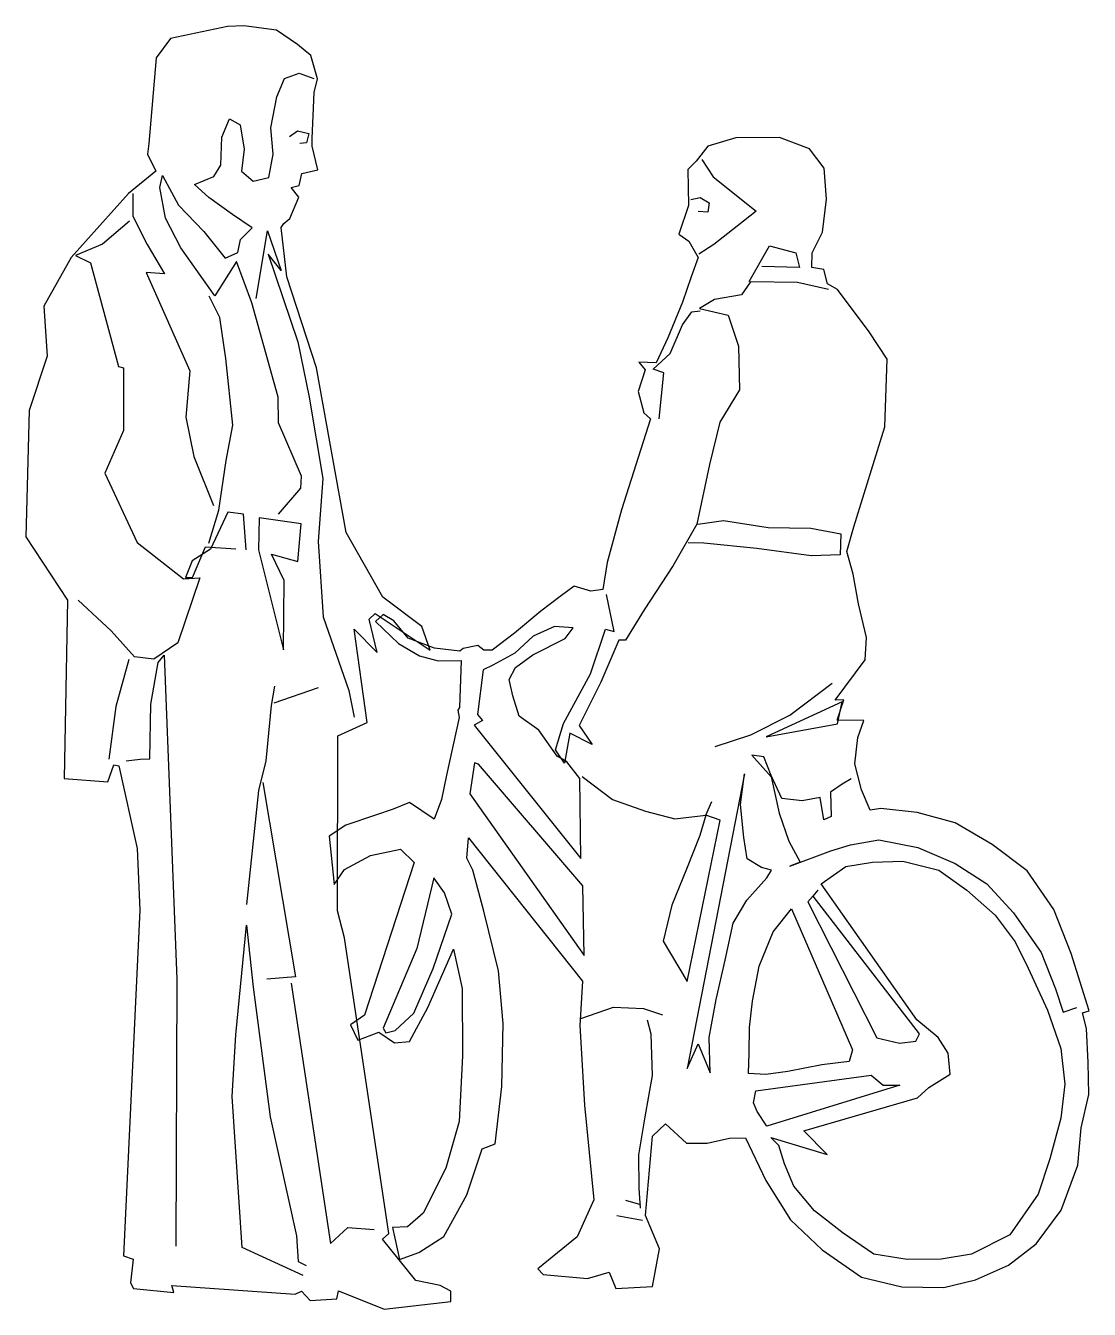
# Model space of a CAD drawing. Extents: x 107.4 to 167.4, y -0.4 to 72.
import ezdxf

# ---------------------------------------------------------------- set-up
doc = ezdxf.new("R2010")
doc.units = 0
doc.header["$LTSCALE"] = 40
doc.layers.get('0').update_dxf_attribs({"linetype": 'CONTINUOUS'})

msp = doc.modelspace()

# ---------------------------------------------------------------- linework, layer by layer
at = {"color": 0}
for points in [[(119.705, 72.05), (118.784, 72.003), (115.565, 71.324), (114.764, 70.233), (114.359, 65.408), (114.271, 64.794), (114.748, 63.835), (113.209, 62.574), (109.958, 58.972), (108.416, 56.212), (108.618, 53.4), (107.603, 50.332), (107.4, 43.198), (109.761, 39.63), (109.564, 29.573), (112.032, 29.383), (112.378, 30.34), (112.648, 30.29), (113.692, 25.608), (113.843, 22.133), (112.921, 2.622), (113.461, 2.448), (113.322, 1.098), (113.481, 0.778), (115.752, 0.563), (115.655, 0.957), (122.605, 0.472), (122.973, 0.631), (123.451, 0.102), (124.962, 0.196), (125.049, 0.65), (127.637, -0.388), (131.384, 0.045), (131.386, 0.634), (130.797, 0.955), (129.422, 1.241), (127.537, 3.567), (127.894, 3.897), (125.382, 20.568), (124.993, 22.104), (125.019, 31.978), (126.666, 32.722), (125.93, 37.993), (127.229, 36.675), (126.791, 38.555), (127.124, 38.874), (130.226, 36.815), (129.75, 38.143), (127.556, 39.806), (125.478, 43.446), (123.819, 52.735), (122.138, 57.884), (121.825, 60.661), (121.961, 60.881), (122.306, 61.163), (122.812, 62.365), (122.384, 62.919), (122.838, 63.028), (122.975, 63.715), (123.885, 63.922), (123.569, 65.249), (123.57, 65.679), (123.675, 68.27), (123.861, 69.043), (123.496, 70.37), (122.736, 70.986), (121.559, 71.787)], [(128.492, 2.422), (129.586, 2.812), (130.988, 3.73), (132.296, 6.072), (133.15, 8.661), (133.9, 8.954), (134.276, 12.195), (134.347, 15.744), (134.084, 18.716), (133.246, 22.083), (132.638, 24.393), (132.295, 25.07), (132.384, 26.224), (138.823, 18.127), (138.669, 15.634), (138.94, 11.139), (139.467, 5.783), (138.528, 3.71), (136.301, 1.899), (136.607, 1.579), (139.112, 1.351), (140.328, 1.716), (140.695, 0.794), (142.77, 0.9), (143.169, 3.035), (142.375, 4.904), (142.767, 9.385), (143.506, 10.071), (144.694, 8.987), (145.861, 8.984), (147.114, 9.264), (148.011, 9.286), (149.171, 6.876), (150.553, 4.662), (152.342, 2.963), (154.573, 1.422), (156.831, 0.888), (159.213, 0.845), (160.995, 1.271), (162.852, 2.113), (164.414, 3.3), (165.832, 5.212), (166.771, 7.752), (166.961, 9.852), (167.383, 11.729), (167.363, 13.535), (167.258, 15.451), (167.027, 16.348), (167.42, 16.457), (166.397, 19.69), (165.421, 22.173), (163.916, 24.35), (161.93, 25.841), (159.858, 27.062), (157.71, 27.645), (155.648, 27.871), (155.058, 27.787), (154.57, 28.93), (154.193, 30.392), (154.356, 31.878), (154.702, 32.835), (153.192, 32.863), (153.563, 34.005), (153.084, 33.981), (154.773, 36.261), (154.85, 37.526), (154.4, 39.418), (154.097, 41.089), (153.744, 42.379), (154.129, 43.766), (155.887, 49.41), (156.007, 53.229), (155.004, 54.767), (153.205, 57.166), (152.641, 57.487), (152.434, 58.286), (151.771, 58.41), (151.774, 59.233), (152.366, 60.398), (152.58, 62.264), (152.449, 64.008), (151.629, 65.103), (149.936, 65.746), (147.467, 65.728), (145.894, 65.253), (145.241, 64.408), (144.761, 63.93), (144.805, 61.903), (144.248, 60.284), (144.825, 59.889), (145.35, 58.967), (144.954, 57.875), (144.472, 56.44), (143.644, 54.428), (142.977, 53.029), (141.995, 53.056), (142.362, 52.626), (141.966, 51.411), (142.282, 50.194), (142.65, 49.862), (141.016, 44.721), (140.222, 41.751), (139.973, 40.241), (139.285, 40.144), (138.352, 40.429), (137.552, 39.83), (136.47, 39.01), (134.98, 37.761), (133.725, 36.806), (133.259, 36.807), (132.916, 37.078), (132.092, 36.896), (131.896, 36.762), (130.471, 36.925), (128.987, 37.481), (128.167, 38.466), (127.578, 38.824), (127.135, 38.419), (128.446, 37.176), (129.623, 36.485), (130.678, 36.212), (131.98, 36.233), (131.887, 33.581), (131.789, 33.422), (131.861, 33.004), (131.141, 29.764), (130.867, 28.389), (130.447, 27.273), (129.061, 28.222), (128.139, 27.831), (127.132, 27.49), (125.46, 26.942), (124.525, 26.305), (124.813, 23.591), (125.392, 24.424), (126.856, 25.231), (128.551, 25.583), (129.323, 24.832), (126.513, 16.218), (125.738, 15.667), (126.141, 14.807), (127.334, 15.258), (128.216, 14.654), (129.051, 14.726), (130.1, 16.639), (131.533, 19.938), (132.031, 17.714), (132.058, 13.92), (131.852, 10.212), (131.109, 7.585), (129.825, 5.034), (128.951, 4.275), (128.104, 4.228)], [(121.949, 36.836), (121.983, 40.741), (121.275, 42.229), (122.76, 41.808), (122.949, 43.944), (120.568, 44.269), (120.538, 42.477)], [(138.297, 38.072), (137.241, 38.136), (136.036, 37.598), (135.002, 36.643), (133.76, 35.959), (133.219, 35.702), (132.893, 33.186), (133.187, 32.841), (132.708, 32.572), (138.718, 25.053), (138.668, 29.56), (137.934, 30.508), (137.382, 30.828), (136.366, 32.292), (135.239, 33.094), (134.885, 34.237), (134.679, 35.158), (135.049, 35.833), (136.009, 36.542), (137.841, 37.459)], [(149.186, 31.916), (153.216, 32.655), (153.465, 33.894)], [(132.727, 30.447), (132.464, 28.704), (138.913, 19.576), (138.837, 23.506), (132.948, 30.373)], [(147.965, 29.831), (144.73, 13.2), (145.347, 14.598), (146.031, 12.951), (145.962, 14.953), (146.361, 17.101), (146.87, 19.322), (147.33, 21.396), (148.094, 22.708), (149.215, 23.958), (149.486, 24.387), (148.922, 24.548), (148.112, 25.029), (147.919, 26.245), (147.74, 28.1)], [(145.773, 27.491), (145.451, 26.35), (144.685, 24.449), (143.857, 22.412), (143.373, 20.387), (144.718, 18.112), (146.595, 27.207)], [(149.448, 9.307), (152.626, 8.353), (151.303, 9.683), (157.73, 11.545), (158.37, 12.133), (159.564, 12.891), (159.456, 14.071), (158.881, 14.944), (157.693, 15.954), (152.297, 23.631), (153.674, 24.61), (155.186, 24.839), (156.893, 24.896), (158.93, 24.388), (160.511, 23.266), (162.104, 21.862), (163.242, 20.349), (163.975, 18.861), (165.062, 16.488), (165.806, 14.337), (166.034, 12.322), (165.82, 10.407), (165.2, 8.112), (164.532, 6.112), (162.93, 3.808), (160.778, 2.732), (159.058, 2.442), (157.142, 2.422), (155.264, 2.722), (153.523, 3.918), (151.905, 5.162), (150.742, 6.553), (150.218, 7.831), (149.901, 8.864)], [(130.438, 23.957), (129.47, 19.981), (127.567, 15.479), (127.726, 15.208), (128.243, 15.342), (129.301, 16.321), (130.401, 18.836), (131.44, 21.904), (131.038, 23.108)], [(152.111, 23.263), (151.545, 22.601), (155.43, 14.928), (156.707, 14.63), (157.628, 14.738), (157.838, 15.155), (151.84, 22.92)], [(148.18, 12.921), (148.232, 14.063), (148.248, 15.524), (148.411, 17.009), (148.785, 18.973), (149.588, 20.912), (150.623, 22.211), (154.053, 14.256), (153.867, 13.606), (152.319, 13.413), (150.415, 13.025), (149.162, 12.869)], [(148.607, 11.949), (155.106, 12.829), (155.792, 12.263), (156.725, 12.26), (149.228, 9.946), (148.678, 10.77), (148.47, 11.274)]]:
    msp.add_lwpolyline(points, close=True, dxfattribs=at)
for points in [[(121.673, 44.488), (122.93, 45.946), (122.956, 46.633), (121.662, 49.633), (121.641, 51.095), (120.169, 56.403), (119.303, 58.739), (118.082, 56.802), (116.149, 59.508), (115.281, 61.193), (114.966, 62.913), (115.115, 63.6), (116.02, 61.928), (117.453, 60.438), (118.665, 58.925), (119.378, 59.242), (119.515, 59.979), (120.18, 60.64), (119.064, 61.392), (117.74, 62.353), (116.932, 63.092), (118.014, 63.544), (118.408, 64.181), (118.474, 65.765), (118.894, 66.796), (119.507, 66.463), (119.737, 65.075), (119.574, 63.835), (120.236, 63.268), (121.12, 63.475), (121.357, 64.8), (121.226, 66.286), (121.574, 68.042), (122.006, 69.072), (122.83, 69.365), (123.652, 69.068)], [(122.293, 65.793), (122.748, 66.123), (123.374, 65.974), (123.25, 65.434), (122.869, 65.41)], [(145.549, 64.505), (146.185, 63.521), (148.624, 61.574), (147.541, 60.73), (146.236, 59.702), (145.388, 59.151)], [(113.443, 62.573), (113.439, 61.296), (114.258, 59.697), (115.236, 58.037), (114.205, 58.113), (116.659, 52.569), (116.444, 49.966), (116.892, 47.73), (117.991, 44.964)], [(144.941, 62.247), (145.469, 62.356), (145.972, 62.06), (145.897, 61.532), (145.357, 61.558)], [(113.255, 61.014), (111.741, 59.716), (110.204, 59.082), (111.05, 58.674), (112.632, 52.812), (112.926, 52.75), (112.917, 49.201), (111.867, 46.797), (113.687, 42.887), (116.31, 40.829), (117.219, 40.889), (115.981, 37.232), (114.628, 36.302), (113.535, 36.44), (112.225, 37.905), (110.363, 39.629)], [(120.415, 56.661), (121.051, 60.478), (121.819, 58.229), (121.085, 59.152), (122.767, 54.211), (123.397, 51.09), (124.171, 46.495), (123.904, 42.935), (124.188, 38.697), (125.627, 34.53), (125.942, 33.019)], [(148.22, 57.621), (149.368, 59.62), (150.853, 59.235), (151.059, 58.412), (148.935, 58.454)], [(152.702, 57.168), (150.947, 57.565), (148.294, 57.596), (147.789, 56.861), (146.277, 56.595), (145.429, 56.093), (147.049, 55.721), (147.622, 53.963), (147.677, 51.507), (146.579, 49.668), (145.984, 47.287), (145.263, 43.924), (143.93, 41.582), (142.303, 39.093), (141.242, 37.376), (140.874, 37.377), (139.861, 34.997), (138.627, 32.557), (139.373, 31.487), (138.098, 32.128), (137.798, 30.434), (137.297, 31.185), (137.755, 32.67), (139.273, 35.466), (140.127, 37.993), (140.605, 37.857), (140.181, 39.958)], [(117.727, 42.852), (118.309, 44.705), (118.709, 47.516), (119.095, 49.505), (118.699, 53.276), (118.362, 55.585), (117.763, 56.778)], [(143.153, 49.861), (143.406, 52.463), (142.817, 52.674), (143.777, 53.555), (144.469, 55.175), (144.999, 55.91), (145.453, 55.958)], [(119.851, 42.478), (119.696, 44.493), (118.812, 44.593), (117.825, 42.508), (116.791, 41.848), (116.421, 40.915), (116.814, 40.914), (117.542, 42.644), (119.261, 42.529)], [(145.336, 43.924), (146.774, 44.129), (149.29, 43.729), (151.709, 43.686), (153.403, 43.375), (153.351, 42.196), (151.73, 42.127), (148.661, 42.552), (145.665, 42.854), (144.781, 42.857)], [(113.228, 36.281), (112.497, 33.631), (112.096, 30.66)], [(113.078, 30.571), (113.865, 30.655), (114.405, 30.678), (114.462, 33.761), (114.873, 36.117), (115.218, 36.522), (115.933, 18.235), (115.87, 3.167)], [(119.873, 22.449), (120.553, 28.882), (120.975, 30.563), (121.277, 33.694), (121.464, 34.774)], [(146.299, 31.371), (148.315, 32.029), (150.516, 33.14), (152.903, 34.94)], [(121.413, 33.841), (123.933, 34.694)], [(153.982, 29.546), (153.478, 29.252), (152.813, 28.8), (152.859, 27.424), (152.441, 27.241), (152.223, 28.494), (151.216, 28.3), (150.074, 28.438), (149.475, 29.741), (149.048, 30.799), (148.385, 30.886), (149.475, 29.655), (149.912, 27.616), (150.473, 26.03), (151.108, 24.85), (150.518, 24.618), (152.829, 25.484), (153.948, 25.825), (155.533, 26.115), (157.742, 25.668), (159.852, 24.778), (161.63, 23.632), (163.148, 21.982), (164.702, 19.755), (165.52, 17.702), (165.946, 16.387), (166.708, 16.643)], [(120.787, 29.336), (122.626, 18.377), (121.005, 18.246)], [(138.804, 29.683), (140.507, 28.389), (142.384, 27.721), (144.029, 27.287), (145.773, 27.491), (146.119, 28.264)], [(123.062, 1.527), (119.615, 3.096), (119.047, 11.62), (119.265, 15.094), (119.87, 21.295), (120.23, 17.794), (121.193, 10.472), (122.687, 3.763), (122.769, 2.302), (123.223, 2.079)], [(122.379, 18.009), (124.601, 3.328), (125.586, 4.235), (127.072, 4.12)], [(138.719, 16.027), (140.575, 16.661), (142.27, 16.595), (143.337, 16.224)], [(142.094, 5.322), (142.011, 6.44), (141.991, 8.331), (142.365, 10.479), (142.764, 12.812), (142.696, 15.145), (142.489, 15.932)], [(142.119, 5.506), (141.272, 5.754)], [(142.215, 4.634), (140.766, 4.884)]]:
    msp.add_lwpolyline(points, dxfattribs=at)

doc.saveas('drawing.dxf')
